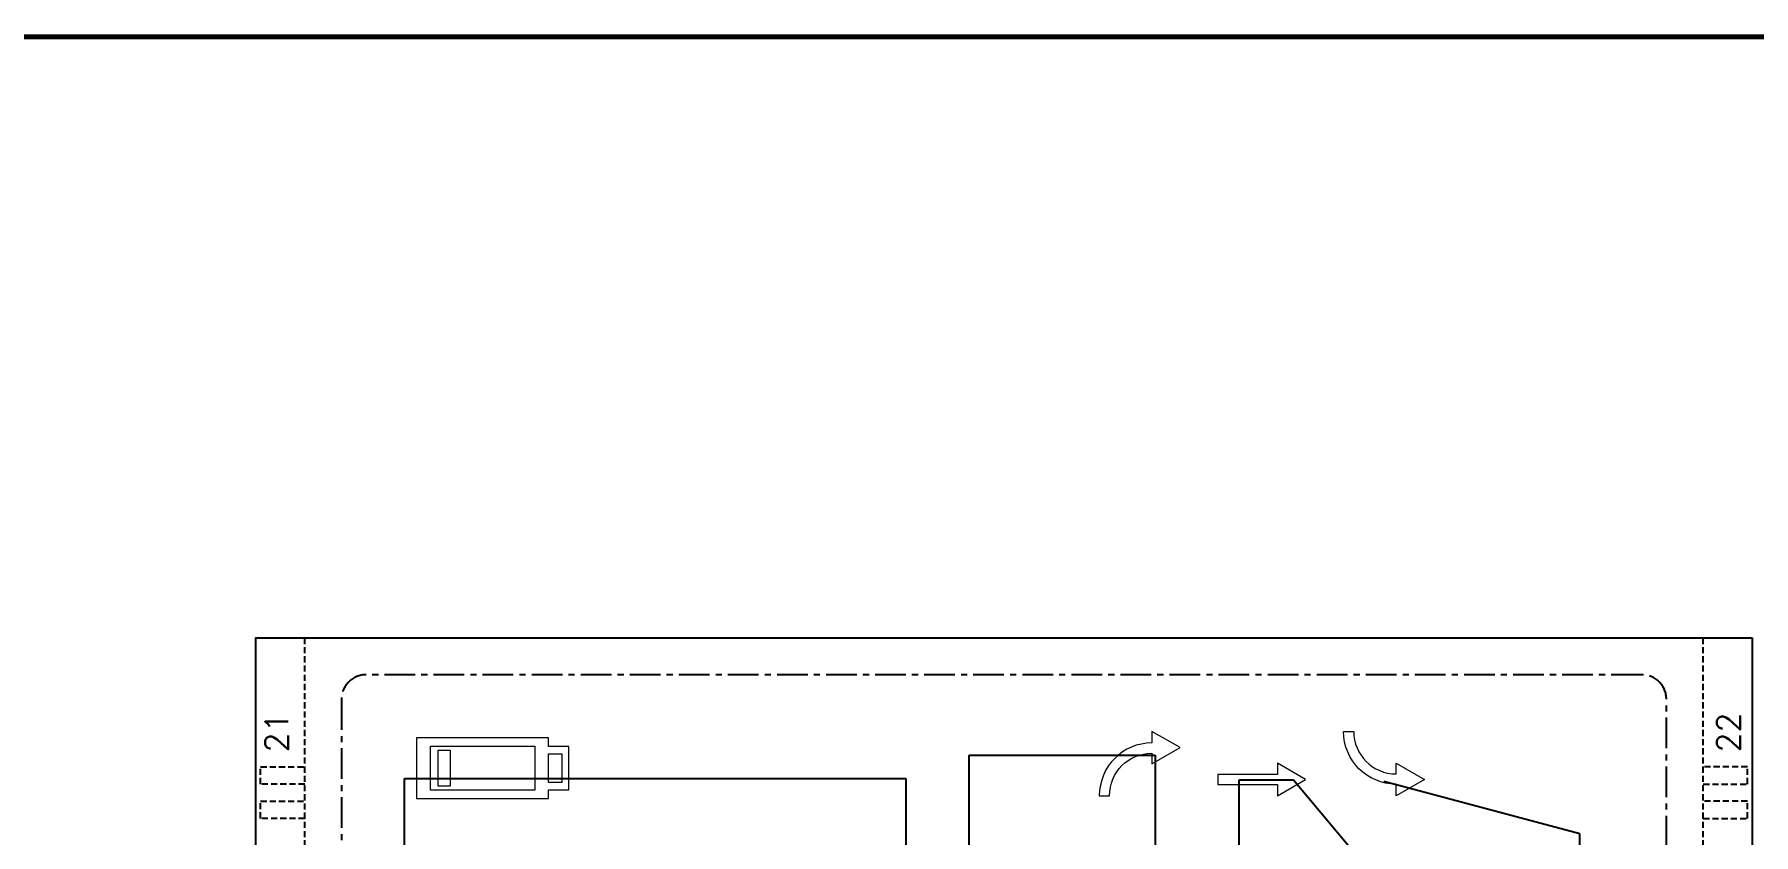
# Model space of a CAD drawing. Header units: millimetres. Extents: x 426 to 1899, y -1707 to -647.
# Drawn here: x 1060.4 to 1130.5, y -800 to -767.3 of the extents above; entities that cross this region are included whole.
import ezdxf
from ezdxf.enums import TextEntityAlignment as Align

# ---------------------------------------------------------------- set-up
doc = ezdxf.new("R2010")
doc.units = ezdxf.units.MM
doc.linetypes.add('CENTER', pattern=[2, 1.25, -0.25, 0.25, -0.25])
doc.linetypes.add('HIDDEN', pattern=[0.375, 0.25, -0.125])
doc.layers.add('COM', color=1, linetype='Continuous')
doc.layers.add('SPEC', color=2, linetype='Continuous')
doc.styles.add('ROMANS', font='ROMANS.shx', dxfattribs={"bigfont": 'AllInOneBig.shx'})

msp = doc.modelspace()

# ---------------------------------------------------------------- linework, layer by layer
msp.add_lwpolyline([(1130.46, -791.931), (1130.46, -876.931), (1069.46, -876.931), (1069.46, -791.931)], close=True)
at = {"linetype": 'HIDDEN'}
for points in [[(1071.46, -876.931), (1071.46, -791.931)], [(1128.46, -876.931), (1128.46, -791.931)], [(1071.46, -797.891), (1069.66, -797.891), (1069.66, -797.191), (1071.46, -797.191)], [(1128.46, -797.891), (1130.26, -797.891), (1130.26, -797.191), (1128.46, -797.191)], [(1071.46, -799.291), (1069.66, -799.291), (1069.66, -798.591), (1071.46, -798.591)], [(1128.46, -799.291), (1130.26, -799.291), (1130.26, -798.591), (1128.46, -798.591)]]:
    msp.add_lwpolyline(points, dxfattribs=at)
at = {"linetype": 'CENTER'}
msp.add_lwpolyline([(1125.96, -793.431), (1073.96, -793.431, 0.414214), (1072.96, -794.431), (1072.96, -874.431, 0.414214), (1073.96, -875.431), (1125.96, -875.431, 0.414214), (1126.96, -874.431), (1126.96, -794.431, 0.414214)], format="xyb", close=True, dxfattribs=at)
at = {"lineweight": 9}
for points in [[(1081.401, -796.01), (1076.015, -796.01), (1076.015, -798.486), (1081.401, -798.486), (1081.401, -798.133), (1082.219, -798.133), (1082.219, -796.362), (1081.401, -796.362)], [(1080.832, -798.144), (1076.585, -798.144), (1076.585, -796.352), (1080.832, -796.352)], [(1077.392, -797.978), (1076.895, -797.978), (1076.895, -796.508), (1077.392, -796.508)], [(1081.94, -797.833), (1081.401, -797.833), (1081.401, -796.652), (1081.94, -796.652)], [(1111.11, -797.498), (1108.682, -797.498), (1108.682, -797.91), (1111.11, -797.91), (1111.11, -798.365), (1112.255, -797.704), (1111.11, -797.043)]]:
    msp.add_lwpolyline(points, close=True, dxfattribs=at)
for points in [[(1103.845, -798.365), (1104.261, -798.365, -0.413067), (1105.992, -796.629), (1105.992, -797.066), (1107.138, -796.405), (1105.992, -795.744), (1105.992, -796.213, 0.41344)], [(1115.947, -797.043), (1117.093, -797.704), (1115.947, -798.365), (1115.947, -797.896, -0.413408), (1113.8, -795.744), (1114.216, -795.744, 0.413108), (1115.947, -797.48)]]:
    msp.add_lwpolyline(points, format="xyb", close=True, dxfattribs=at)
at = {"layer": 'COM', "color": 5}
for p, q in [((1098.545, -801.308), (1098.545, -796.719)), ((1098.545, -796.719), (1106.116, -796.719)), ((1106.116, -796.719), (1106.116, -801.336)), ((1075.523, -819.446), (1075.523, -797.664)), ((1075.523, -797.664), (1095.965, -797.664)), ((1095.965, -797.664), (1095.965, -801.308)), ((1109.549, -801.336), (1109.549, -797.713)), ((1109.549, -797.713), (1111.766, -797.713)), ((1111.766, -797.713), (1114.607, -801.126)), ((1123.429, -799.917), (1115.448, -797.79)), ((1123.429, -801.126), (1123.429, -799.917))]:
    msp.add_line(p, q, dxfattribs=at)
at = {"layer": 'SPEC', "lineweight": 30, "const_width": 0.209}
msp.add_lwpolyline([(955.352, -923.992), (955.352, -767.419), (1165.528, -767.419), (1165.528, -923.992)], close=True, dxfattribs=at)

# ---------------------------------------------------------------- texts
at = {"style": 'ROMANS'}
for s, p in [('22', (1129.492, -795.788)), ('21', (1070.316, -795.788))]:
    msp.add_text(s, height=0.9457, rotation=90, dxfattribs=at).set_placement(p, align=Align.MIDDLE)

doc.saveas('drawing.dxf')
